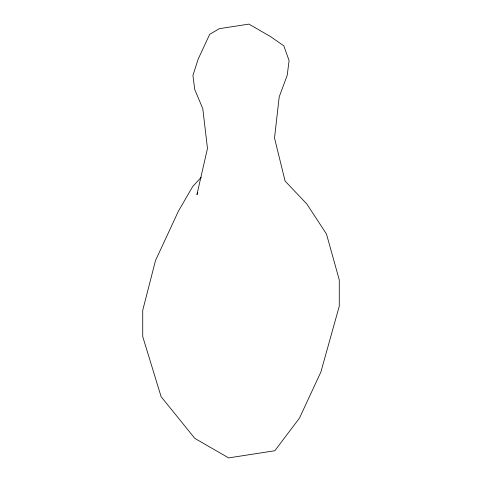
<?xml version="1.0" encoding="UTF-8"?>
<svg xmlns="http://www.w3.org/2000/svg" width="482" height="482" viewBox="0 0 482 482"><rect width="100%" height="100%" fill="white"/><g stroke="black" fill="none" stroke-linecap="round" stroke-linejoin="round"><path stroke-width="0.72" d="M197.825 192.704L196.897 194.716L207.483 148.432L202.789 108.673L194.764 89.532L192.914 75.439L198.204 59.039L209.67 34.33L219.382 28.667L248.911 24.1L270.529 36.584L283.796 45.796L289.086 60.557L287.236 75.228L279.211 96.846L274.517 138.057L285.103 181.069L306.829 204L326.495 234.077L339.268 279.897L339.268 306.19L320.892 371.971L299.485 418.093L274.806 450.754L228.625 457.9L194.818 438.385L161.108 396.686L142.732 336.593L142.732 310.3L155.505 260.527L178.418 211.17L192.812 186.359L201.259 177.274"/></g></svg>
